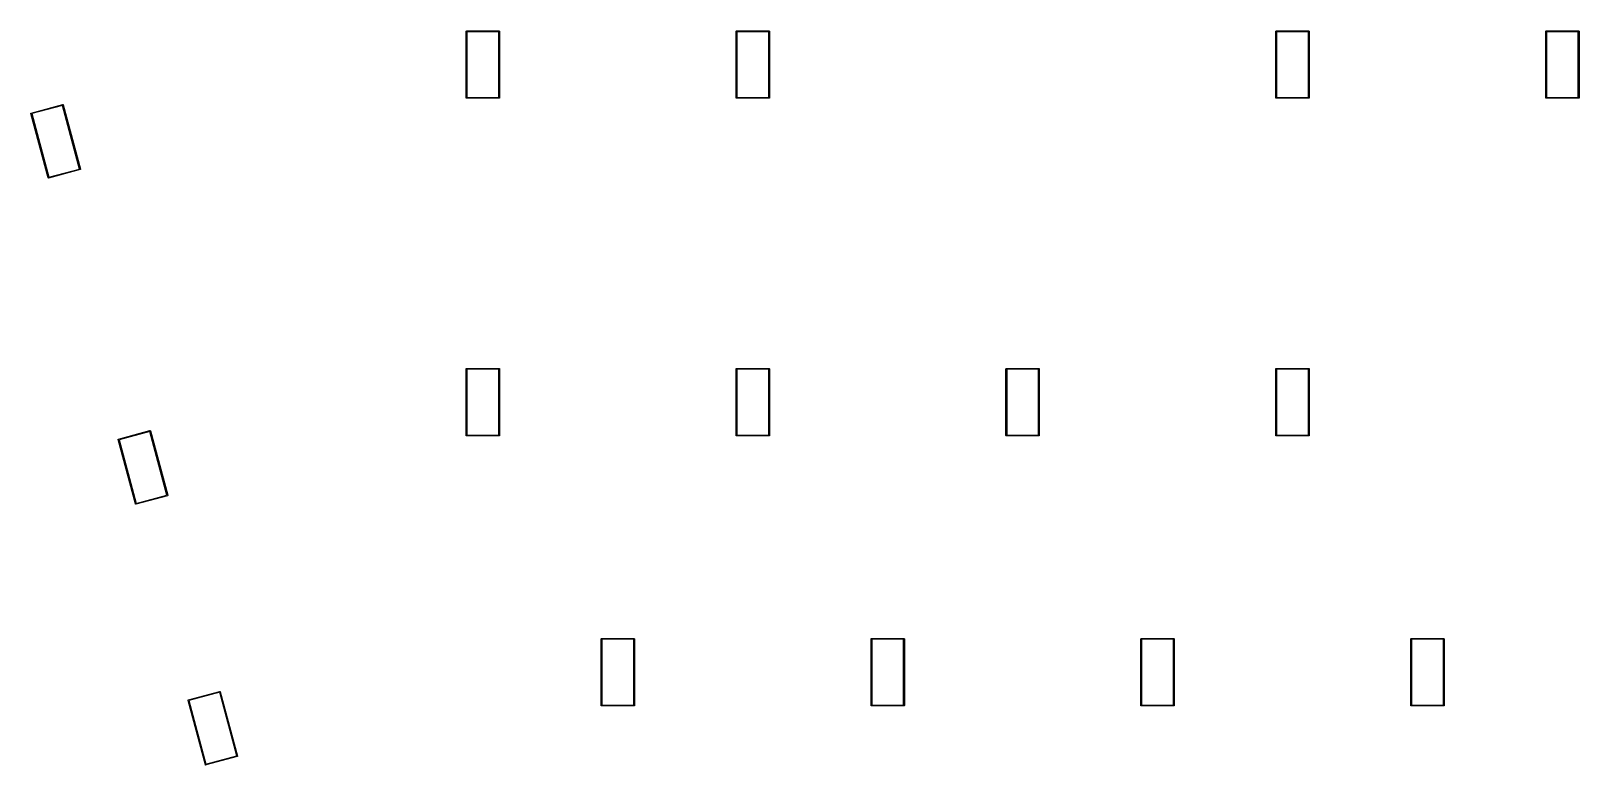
# Model space of a CAD drawing. Extents: x -649 to -219, y -193 to -62.
# Drawn here: x -328.5 to -219.3, y -113.7 to -62 of the extents above; entities that cross this region are included whole.
import ezdxf

# ---------------------------------------------------------------- set-up
doc = ezdxf.new("R2010")
doc.units = 0
doc.layers.add('BLACK', color=7, linetype='CONTINUOUS')

msp = doc.modelspace()

# ---------------------------------------------------------------- linework, layer by layer
at = {"layer": 'BLACK', "linetype": 'CONTINUOUS'}
for p, q in [((-297.815, -61.9833), (-297.813, -61.9786)), ((-297.815, -61.9882), (-297.815, -61.9833)), ((-297.815, -61.9894), (-297.815, -61.9882)), ((-297.815, -66.687), (-297.815, -61.9894)), ((-297.813, -61.9786), (-297.811, -61.9742)), ((-297.811, -61.9742), (-297.808, -61.9704)), ((-297.808, -61.9704), (-297.804, -61.9673)), ((-297.804, -61.9673), (-297.8, -61.965)), ((-297.8, -61.965), (-297.795, -61.9636)), ((-297.795, -61.9636), (-297.791, -61.9632)), ((-297.791, -61.9632), (-297.79, -61.9631)), ((-297.79, -61.9631), (-297.789, -61.9632)), ((-297.789, -61.9632), (-295.491, -61.9632)), ((-297.765, -62.0132), (-297.765, -66.6632)), ((-295.515, -62.0132), (-297.765, -62.0132)), ((-295.515, -66.6632), (-295.515, -62.0132)), ((-295.491, -61.9632), (-295.49, -61.9631)), ((-295.49, -61.9631), (-295.489, -61.9632)), ((-295.489, -61.9632), (-295.485, -61.9636)), ((-295.485, -61.9636), (-295.481, -61.965)), ((-295.481, -61.965), (-295.476, -61.9673)), ((-295.476, -61.9673), (-295.472, -61.9704)), ((-295.472, -61.9704), (-295.469, -61.9742)), ((-295.469, -61.9742), (-295.467, -61.9786)), ((-295.467, -61.9786), (-295.466, -61.9833)), ((-295.466, -61.9833), (-295.465, -61.9882)), ((-295.465, -61.9882), (-295.465, -61.9894)), ((-295.465, -61.9894), (-295.465, -66.687)), ((-278.765, -61.9833), (-278.763, -61.9786)), ((-278.765, -61.9882), (-278.765, -61.9833)), ((-278.765, -61.9894), (-278.765, -61.9882)), ((-278.765, -66.687), (-278.765, -61.9894)), ((-278.763, -61.9786), (-278.761, -61.9742)), ((-278.761, -61.9742), (-278.758, -61.9704)), ((-278.758, -61.9704), (-278.754, -61.9673)), ((-278.754, -61.9673), (-278.75, -61.965)), ((-278.75, -61.965), (-278.745, -61.9636)), ((-278.745, -61.9636), (-278.741, -61.9632)), ((-278.741, -61.9632), (-278.74, -61.9631)), ((-278.74, -61.9631), (-278.739, -61.9632)), ((-278.739, -61.9632), (-276.441, -61.9632)), ((-278.715, -62.0132), (-278.715, -66.6632)), ((-276.465, -62.0132), (-278.715, -62.0132)), ((-276.465, -66.6632), (-276.465, -62.0132)), ((-276.441, -61.9632), (-276.44, -61.9631)), ((-276.44, -61.9631), (-276.439, -61.9632)), ((-276.439, -61.9632), (-276.435, -61.9636)), ((-276.435, -61.9636), (-276.431, -61.965)), ((-276.431, -61.965), (-276.426, -61.9673)), ((-276.426, -61.9673), (-276.422, -61.9704)), ((-276.422, -61.9704), (-276.419, -61.9742)), ((-276.419, -61.9742), (-276.417, -61.9786)), ((-276.417, -61.9786), (-276.416, -61.9833)), ((-276.416, -61.9833), (-276.415, -61.9882)), ((-276.415, -61.9882), (-276.415, -61.9894)), ((-276.415, -61.9894), (-276.415, -66.687)), ((-240.665, -61.9833), (-240.663, -61.9786)), ((-240.665, -61.9882), (-240.665, -61.9833)), ((-240.665, -61.9894), (-240.665, -61.9882)), ((-240.665, -66.687), (-240.665, -61.9894)), ((-240.663, -61.9786), (-240.661, -61.9742)), ((-240.661, -61.9742), (-240.658, -61.9704)), ((-240.658, -61.9704), (-240.654, -61.9673)), ((-240.654, -61.9673), (-240.65, -61.965)), ((-240.65, -61.965), (-240.645, -61.9636)), ((-240.645, -61.9636), (-240.641, -61.9632)), ((-240.641, -61.9632), (-240.64, -61.9631)), ((-240.64, -61.9631), (-240.639, -61.9632)), ((-240.639, -61.9632), (-238.341, -61.9632)), ((-240.615, -62.0132), (-240.615, -66.6632)), ((-238.365, -62.0132), (-240.615, -62.0132)), ((-238.365, -66.6632), (-238.365, -62.0132)), ((-238.341, -61.9632), (-238.34, -61.9631)), ((-238.34, -61.9631), (-238.339, -61.9632)), ((-238.339, -61.9632), (-238.335, -61.9636)), ((-238.335, -61.9636), (-238.331, -61.965)), ((-238.331, -61.965), (-238.326, -61.9673)), ((-238.326, -61.9673), (-238.322, -61.9704)), ((-238.322, -61.9704), (-238.319, -61.9742)), ((-238.319, -61.9742), (-238.317, -61.9786)), ((-238.317, -61.9786), (-238.316, -61.9833)), ((-238.316, -61.9833), (-238.315, -61.9882)), ((-238.315, -61.9882), (-238.315, -61.9894)), ((-238.315, -61.9894), (-238.315, -66.687)), ((-221.615, -61.9833), (-221.613, -61.9786)), ((-221.615, -61.9882), (-221.615, -61.9833)), ((-221.615, -61.9894), (-221.615, -61.9882)), ((-221.615, -66.687), (-221.615, -61.9894)), ((-221.613, -61.9786), (-221.611, -61.9742)), ((-221.611, -61.9742), (-221.608, -61.9704)), ((-221.608, -61.9704), (-221.604, -61.9673)), ((-221.604, -61.9673), (-221.6, -61.965)), ((-221.6, -61.965), (-221.595, -61.9636)), ((-221.595, -61.9636), (-221.591, -61.9632)), ((-221.591, -61.9632), (-221.59, -61.9631)), ((-221.59, -61.9631), (-221.589, -61.9632)), ((-221.589, -61.9632), (-219.291, -61.9632)), ((-221.565, -62.0132), (-221.565, -66.6632)), ((-219.315, -62.0132), (-221.565, -62.0132)), ((-219.315, -66.6632), (-219.315, -62.0132)), ((-219.291, -61.9632), (-219.29, -61.9631)), ((-219.29, -61.9631), (-219.289, -61.9632)), ((-219.289, -61.9632), (-219.285, -61.9636)), ((-219.285, -61.9636), (-219.281, -61.965)), ((-219.281, -61.965), (-219.276, -61.9673)), ((-219.276, -61.9673), (-219.272, -61.9704)), ((-219.272, -61.9704), (-219.269, -61.9742)), ((-219.269, -61.9742), (-219.267, -61.9786)), ((-219.267, -61.9786), (-219.266, -61.9833)), ((-219.266, -61.9833), (-219.265, -61.9882)), ((-219.265, -61.9882), (-219.265, -61.9894)), ((-219.265, -61.9894), (-219.265, -66.687)), ((-328.52, -67.7503), (-326.3, -67.1557)), ((-326.31, -67.2101), (-328.484, -67.7925)), ((-325.107, -71.7017), (-326.31, -67.2101)), ((-326.3, -67.1557), (-326.299, -67.1552)), ((-326.299, -67.1552), (-326.298, -67.155)), ((-326.298, -67.155), (-326.294, -67.1544)), ((-326.294, -67.1544), (-326.289, -67.1546)), ((-326.289, -67.1546), (-326.285, -67.1557)), ((-326.285, -67.1557), (-326.28, -67.1577)), ((-326.28, -67.1577), (-326.276, -67.1606)), ((-326.276, -67.1606), (-326.273, -67.1642)), ((-326.273, -67.1642), (-326.27, -67.1684)), ((-326.27, -67.1684), (-326.268, -67.173)), ((-326.268, -67.173), (-326.268, -67.1742)), ((-326.268, -67.1742), (-325.052, -71.7117)), ((-297.815, -66.6882), (-297.815, -66.687)), ((-297.815, -66.6931), (-297.815, -66.6882)), ((-297.813, -66.6978), (-297.815, -66.6931)), ((-297.811, -66.7022), (-297.813, -66.6978)), ((-297.808, -66.706), (-297.811, -66.7022)), ((-297.804, -66.7091), (-297.808, -66.706)), ((-297.8, -66.7114), (-297.804, -66.7091)), ((-297.795, -66.7128), (-297.8, -66.7114)), ((-297.791, -66.7132), (-297.795, -66.7128)), ((-297.79, -66.7133), (-297.791, -66.7132)), ((-297.791, -66.7132), (-297.791, -66.7132)), ((-297.789, -66.7132), (-297.79, -66.7133)), ((-295.491, -66.7132), (-297.789, -66.7132)), ((-297.765, -66.6632), (-295.515, -66.6632)), ((-295.49, -66.7133), (-295.491, -66.7132)), ((-295.489, -66.7132), (-295.49, -66.7133)), ((-295.485, -66.7128), (-295.489, -66.7132)), ((-295.489, -66.7132), (-295.489, -66.7132)), ((-295.481, -66.7114), (-295.485, -66.7128)), ((-295.476, -66.7091), (-295.481, -66.7114)), ((-295.472, -66.706), (-295.476, -66.7091)), ((-295.469, -66.7022), (-295.472, -66.706)), ((-295.467, -66.6978), (-295.469, -66.7022)), ((-295.466, -66.6931), (-295.467, -66.6978)), ((-295.465, -66.6882), (-295.466, -66.6931)), ((-295.465, -66.687), (-295.465, -66.6882)), ((-278.765, -66.6882), (-278.765, -66.687)), ((-278.765, -66.6931), (-278.765, -66.6882)), ((-278.763, -66.6978), (-278.765, -66.6931)), ((-278.761, -66.7022), (-278.763, -66.6978)), ((-278.758, -66.706), (-278.761, -66.7022)), ((-278.754, -66.7091), (-278.758, -66.706)), ((-278.75, -66.7114), (-278.754, -66.7091)), ((-278.745, -66.7128), (-278.75, -66.7114)), ((-278.741, -66.7132), (-278.745, -66.7128)), ((-278.74, -66.7133), (-278.741, -66.7132)), ((-278.741, -66.7132), (-278.741, -66.7132)), ((-278.739, -66.7132), (-278.74, -66.7133)), ((-276.441, -66.7132), (-278.739, -66.7132)), ((-278.715, -66.6632), (-276.465, -66.6632)), ((-276.44, -66.7133), (-276.441, -66.7132)), ((-276.439, -66.7132), (-276.44, -66.7133)), ((-276.435, -66.7128), (-276.439, -66.7132)), ((-276.439, -66.7132), (-276.439, -66.7132)), ((-276.431, -66.7114), (-276.435, -66.7128)), ((-276.426, -66.7091), (-276.431, -66.7114)), ((-276.422, -66.706), (-276.426, -66.7091)), ((-276.419, -66.7022), (-276.422, -66.706)), ((-276.417, -66.6978), (-276.419, -66.7022)), ((-276.416, -66.6931), (-276.417, -66.6978)), ((-276.415, -66.6882), (-276.416, -66.6931)), ((-276.415, -66.687), (-276.415, -66.6882)), ((-240.665, -66.6882), (-240.665, -66.687)), ((-240.665, -66.6931), (-240.665, -66.6882)), ((-240.663, -66.6978), (-240.665, -66.6931)), ((-240.661, -66.7022), (-240.663, -66.6978)), ((-240.658, -66.706), (-240.661, -66.7022)), ((-240.654, -66.7091), (-240.658, -66.706)), ((-240.65, -66.7114), (-240.654, -66.7091)), ((-240.645, -66.7128), (-240.65, -66.7114)), ((-240.641, -66.7132), (-240.645, -66.7128)), ((-240.64, -66.7133), (-240.641, -66.7132)), ((-240.641, -66.7132), (-240.641, -66.7132)), ((-240.639, -66.7132), (-240.64, -66.7133)), ((-238.341, -66.7132), (-240.639, -66.7132)), ((-240.615, -66.6632), (-238.365, -66.6632)), ((-238.34, -66.7133), (-238.341, -66.7132)), ((-238.339, -66.7132), (-238.34, -66.7133)), ((-238.335, -66.7128), (-238.339, -66.7132)), ((-238.339, -66.7132), (-238.339, -66.7132)), ((-238.331, -66.7114), (-238.335, -66.7128)), ((-238.326, -66.7091), (-238.331, -66.7114)), ((-238.322, -66.706), (-238.326, -66.7091)), ((-238.319, -66.7022), (-238.322, -66.706)), ((-238.317, -66.6978), (-238.319, -66.7022)), ((-238.316, -66.6931), (-238.317, -66.6978)), ((-238.315, -66.6882), (-238.316, -66.6931)), ((-238.315, -66.687), (-238.315, -66.6882)), ((-221.615, -66.6882), (-221.615, -66.687)), ((-221.615, -66.6931), (-221.615, -66.6882)), ((-221.613, -66.6978), (-221.615, -66.6931)), ((-221.611, -66.7022), (-221.613, -66.6978)), ((-221.608, -66.706), (-221.611, -66.7022)), ((-221.604, -66.7091), (-221.608, -66.706)), ((-221.6, -66.7114), (-221.604, -66.7091)), ((-221.595, -66.7128), (-221.6, -66.7114)), ((-221.591, -66.7132), (-221.595, -66.7128)), ((-221.59, -66.7133), (-221.591, -66.7132)), ((-221.591, -66.7132), (-221.591, -66.7132)), ((-221.589, -66.7132), (-221.59, -66.7133)), ((-219.291, -66.7132), (-221.589, -66.7132)), ((-221.565, -66.6632), (-219.315, -66.6632)), ((-219.29, -66.7133), (-219.291, -66.7132)), ((-219.289, -66.7132), (-219.29, -66.7133)), ((-219.285, -66.7128), (-219.289, -66.7132)), ((-219.289, -66.7132), (-219.289, -66.7132)), ((-219.281, -66.7114), (-219.285, -66.7128)), ((-219.276, -66.7091), (-219.281, -66.7114)), ((-219.272, -66.706), (-219.276, -66.7091)), ((-219.269, -66.7022), (-219.272, -66.706)), ((-219.267, -66.6978), (-219.269, -66.7022)), ((-219.266, -66.6931), (-219.267, -66.6978)), ((-219.265, -66.6882), (-219.266, -66.6931)), ((-219.265, -66.687), (-219.265, -66.6882)), ((-328.539, -67.7715), (-328.538, -67.7667)), ((-328.539, -67.7764), (-328.539, -67.7715)), ((-328.539, -67.7813), (-328.539, -67.7764)), ((-328.538, -67.7824), (-328.539, -67.7813)), ((-328.538, -67.7667), (-328.536, -67.7622)), ((-327.322, -72.3199), (-328.538, -67.7824)), ((-328.536, -67.7622), (-328.533, -67.7582)), ((-328.533, -67.7582), (-328.53, -67.7549)), ((-328.53, -67.7549), (-328.525, -67.7523)), ((-328.525, -67.7523), (-328.521, -67.7505)), ((-328.521, -67.7505), (-328.52, -67.7503)), ((-328.484, -67.7925), (-327.28, -72.284)), ((-325.071, -71.7438), (-327.29, -72.3385)), ((-327.28, -72.284), (-325.107, -71.7017)), ((-325.07, -71.7436), (-325.071, -71.7438)), ((-325.069, -71.7432), (-325.07, -71.7436)), ((-325.065, -71.7419), (-325.069, -71.7432)), ((-325.069, -71.7432), (-325.069, -71.7432)), ((-325.061, -71.7393), (-325.065, -71.7419)), ((-325.057, -71.7359), (-325.061, -71.7393)), ((-325.055, -71.7319), (-325.057, -71.7359)), ((-325.053, -71.7274), (-325.055, -71.7319)), ((-325.051, -71.7226), (-325.053, -71.7274)), ((-325.052, -71.7117), (-325.052, -71.7129)), ((-325.052, -71.7129), (-325.051, -71.7177)), ((-325.051, -71.7177), (-325.051, -71.7226)), ((-327.322, -72.3211), (-327.322, -72.3199)), ((-327.322, -72.3223), (-327.322, -72.3211)), ((-327.32, -72.3257), (-327.322, -72.3223)), ((-327.322, -72.3223), (-327.322, -72.3223)), ((-327.318, -72.3299), (-327.32, -72.3257)), ((-327.314, -72.3335), (-327.318, -72.3299)), ((-327.318, -72.3299), (-327.318, -72.3299)), ((-327.31, -72.3364), (-327.314, -72.3335)), ((-327.306, -72.3384), (-327.31, -72.3364)), ((-327.301, -72.3395), (-327.306, -72.3384)), ((-327.296, -72.3397), (-327.301, -72.3395)), ((-327.293, -72.3391), (-327.296, -72.3397)), ((-327.291, -72.3389), (-327.293, -72.3391)), ((-327.293, -72.3391), (-327.293, -72.3391)), ((-327.29, -72.3385), (-327.291, -72.3389)), ((-297.815, -85.7958), (-297.813, -85.7911)), ((-297.815, -85.8007), (-297.815, -85.7958)), ((-297.815, -85.8019), (-297.815, -85.8007)), ((-297.815, -90.4995), (-297.815, -85.8019)), ((-297.813, -85.7911), (-297.811, -85.7867)), ((-297.811, -85.7867), (-297.808, -85.7829)), ((-297.808, -85.7829), (-297.804, -85.7798)), ((-297.804, -85.7798), (-297.8, -85.7775)), ((-297.8, -85.7775), (-297.795, -85.7761)), ((-297.795, -85.7761), (-297.791, -85.7757)), ((-297.791, -85.7757), (-297.79, -85.7756)), ((-297.79, -85.7756), (-297.789, -85.7757)), ((-297.789, -85.7757), (-295.491, -85.7757)), ((-297.765, -85.8257), (-297.765, -90.4757)), ((-295.515, -85.8257), (-297.765, -85.8257)), ((-295.515, -90.4757), (-295.515, -85.8257)), ((-295.491, -85.7757), (-295.49, -85.7756)), ((-295.49, -85.7756), (-295.489, -85.7757)), ((-295.489, -85.7757), (-295.485, -85.7761)), ((-295.485, -85.7761), (-295.481, -85.7775)), ((-295.481, -85.7775), (-295.476, -85.7798)), ((-295.476, -85.7798), (-295.472, -85.7829)), ((-295.472, -85.7829), (-295.469, -85.7867)), ((-295.469, -85.7867), (-295.467, -85.7911)), ((-295.467, -85.7911), (-295.466, -85.7958)), ((-295.466, -85.7958), (-295.465, -85.8007)), ((-295.465, -85.8007), (-295.465, -85.8019)), ((-295.465, -85.8019), (-295.465, -90.4995)), ((-278.765, -85.7958), (-278.763, -85.7911)), ((-278.765, -85.8007), (-278.765, -85.7958)), ((-278.765, -85.8019), (-278.765, -85.8007)), ((-278.765, -90.4995), (-278.765, -85.8019)), ((-278.763, -85.7911), (-278.761, -85.7867)), ((-278.761, -85.7867), (-278.758, -85.7829)), ((-278.758, -85.7829), (-278.754, -85.7798)), ((-278.754, -85.7798), (-278.75, -85.7775)), ((-278.75, -85.7775), (-278.745, -85.7761)), ((-278.745, -85.7761), (-278.741, -85.7757)), ((-278.741, -85.7757), (-278.74, -85.7756)), ((-278.74, -85.7756), (-278.739, -85.7757)), ((-278.739, -85.7757), (-276.441, -85.7757)), ((-278.715, -85.8257), (-278.715, -90.4757)), ((-276.465, -85.8257), (-278.715, -85.8257)), ((-276.465, -90.4757), (-276.465, -85.8257)), ((-276.441, -85.7757), (-276.44, -85.7756)), ((-276.44, -85.7756), (-276.439, -85.7757)), ((-276.439, -85.7757), (-276.435, -85.7761)), ((-276.435, -85.7761), (-276.431, -85.7775)), ((-276.431, -85.7775), (-276.426, -85.7798)), ((-276.426, -85.7798), (-276.422, -85.7829)), ((-276.422, -85.7829), (-276.419, -85.7867)), ((-276.419, -85.7867), (-276.417, -85.7911)), ((-276.417, -85.7911), (-276.416, -85.7958)), ((-276.416, -85.7958), (-276.415, -85.8007)), ((-276.415, -85.8007), (-276.415, -85.8019)), ((-276.415, -85.8019), (-276.415, -90.4995)), ((-259.715, -85.7958), (-259.713, -85.7911)), ((-259.715, -85.8007), (-259.715, -85.7958)), ((-259.715, -85.8019), (-259.715, -85.8007)), ((-259.715, -90.4995), (-259.715, -85.8019)), ((-259.713, -85.7911), (-259.711, -85.7867)), ((-259.711, -85.7867), (-259.708, -85.7829)), ((-259.708, -85.7829), (-259.704, -85.7798)), ((-259.704, -85.7798), (-259.7, -85.7775)), ((-259.7, -85.7775), (-259.695, -85.7761)), ((-259.695, -85.7761), (-259.691, -85.7757)), ((-259.691, -85.7757), (-259.69, -85.7756)), ((-259.69, -85.7756), (-259.689, -85.7757)), ((-259.689, -85.7757), (-257.391, -85.7757)), ((-259.665, -85.8257), (-259.665, -90.4757)), ((-257.415, -85.8257), (-259.665, -85.8257)), ((-257.415, -90.4757), (-257.415, -85.8257)), ((-257.391, -85.7757), (-257.39, -85.7756)), ((-257.39, -85.7756), (-257.389, -85.7757)), ((-257.389, -85.7757), (-257.385, -85.7761)), ((-257.385, -85.7761), (-257.381, -85.7775)), ((-257.381, -85.7775), (-257.376, -85.7798)), ((-257.376, -85.7798), (-257.372, -85.7829)), ((-257.372, -85.7829), (-257.369, -85.7867)), ((-257.369, -85.7867), (-257.367, -85.7911)), ((-257.367, -85.7911), (-257.366, -85.7958)), ((-257.366, -85.7958), (-257.365, -85.8007)), ((-257.365, -85.8007), (-257.365, -85.8019)), ((-257.365, -85.8019), (-257.365, -90.4995)), ((-240.665, -85.7958), (-240.663, -85.7911)), ((-240.665, -85.8007), (-240.665, -85.7958)), ((-240.665, -85.8019), (-240.665, -85.8007)), ((-240.665, -90.4995), (-240.665, -85.8019)), ((-240.663, -85.7911), (-240.661, -85.7867)), ((-240.661, -85.7867), (-240.658, -85.7829)), ((-240.658, -85.7829), (-240.654, -85.7798)), ((-240.654, -85.7798), (-240.65, -85.7775)), ((-240.65, -85.7775), (-240.645, -85.7761)), ((-240.645, -85.7761), (-240.641, -85.7757)), ((-240.641, -85.7757), (-240.64, -85.7756)), ((-240.64, -85.7756), (-240.639, -85.7757)), ((-240.639, -85.7757), (-238.341, -85.7757)), ((-240.615, -85.8257), (-240.615, -90.4757)), ((-238.365, -85.8257), (-240.615, -85.8257)), ((-238.365, -90.4757), (-238.365, -85.8257)), ((-238.341, -85.7757), (-238.34, -85.7756)), ((-238.34, -85.7756), (-238.339, -85.7757)), ((-238.339, -85.7757), (-238.335, -85.7761)), ((-238.335, -85.7761), (-238.331, -85.7775)), ((-238.331, -85.7775), (-238.326, -85.7798)), ((-238.326, -85.7798), (-238.322, -85.7829)), ((-238.322, -85.7829), (-238.319, -85.7867)), ((-238.319, -85.7867), (-238.317, -85.7911)), ((-238.317, -85.7911), (-238.316, -85.7958)), ((-238.316, -85.7958), (-238.315, -85.8007)), ((-238.315, -85.8007), (-238.315, -85.8019)), ((-238.315, -85.8019), (-238.315, -90.4995)), ((-322.357, -90.7514), (-320.137, -90.1568)), ((-320.147, -90.2112), (-322.321, -90.7936)), ((-318.944, -94.7028), (-320.147, -90.2112)), ((-320.137, -90.1568), (-320.136, -90.1563)), ((-320.136, -90.1563), (-320.135, -90.1561)), ((-320.135, -90.1561), (-320.131, -90.1555)), ((-320.131, -90.1555), (-320.126, -90.1557)), ((-320.126, -90.1557), (-320.122, -90.1568)), ((-320.122, -90.1568), (-320.117, -90.1589)), ((-320.117, -90.1589), (-320.113, -90.1617)), ((-320.113, -90.1617), (-320.11, -90.1653)), ((-320.11, -90.1653), (-320.107, -90.1695)), ((-320.107, -90.1695), (-320.105, -90.1741)), ((-320.105, -90.1741), (-320.105, -90.1753)), ((-320.105, -90.1753), (-318.889, -94.7128)), ((-297.815, -90.5007), (-297.815, -90.4995)), ((-297.815, -90.5056), (-297.815, -90.5007)), ((-297.813, -90.5103), (-297.815, -90.5056)), ((-297.811, -90.5147), (-297.813, -90.5103)), ((-297.808, -90.5185), (-297.811, -90.5147)), ((-297.804, -90.5216), (-297.808, -90.5185)), ((-297.8, -90.5239), (-297.804, -90.5216)), ((-297.795, -90.5253), (-297.8, -90.5239)), ((-297.791, -90.5257), (-297.795, -90.5253)), ((-297.79, -90.5258), (-297.791, -90.5257)), ((-297.791, -90.5257), (-297.791, -90.5257)), ((-297.789, -90.5257), (-297.79, -90.5258)), ((-295.491, -90.5257), (-297.789, -90.5257)), ((-297.765, -90.4757), (-295.515, -90.4757)), ((-295.49, -90.5258), (-295.491, -90.5257)), ((-295.489, -90.5257), (-295.49, -90.5258)), ((-295.485, -90.5253), (-295.489, -90.5257)), ((-295.489, -90.5257), (-295.489, -90.5257)), ((-295.481, -90.5239), (-295.485, -90.5253)), ((-295.476, -90.5216), (-295.481, -90.5239)), ((-295.472, -90.5185), (-295.476, -90.5216)), ((-295.469, -90.5147), (-295.472, -90.5185)), ((-295.467, -90.5103), (-295.469, -90.5147)), ((-295.466, -90.5056), (-295.467, -90.5103)), ((-295.465, -90.5007), (-295.466, -90.5056)), ((-295.465, -90.4995), (-295.465, -90.5007)), ((-278.765, -90.5007), (-278.765, -90.4995)), ((-278.765, -90.5056), (-278.765, -90.5007)), ((-278.763, -90.5103), (-278.765, -90.5056)), ((-278.761, -90.5147), (-278.763, -90.5103)), ((-278.758, -90.5185), (-278.761, -90.5147)), ((-278.754, -90.5216), (-278.758, -90.5185)), ((-278.75, -90.5239), (-278.754, -90.5216)), ((-278.745, -90.5253), (-278.75, -90.5239)), ((-278.741, -90.5257), (-278.745, -90.5253)), ((-278.74, -90.5258), (-278.741, -90.5257)), ((-278.741, -90.5257), (-278.741, -90.5257)), ((-278.739, -90.5257), (-278.74, -90.5258)), ((-276.441, -90.5257), (-278.739, -90.5257)), ((-278.715, -90.4757), (-276.465, -90.4757)), ((-276.44, -90.5258), (-276.441, -90.5257)), ((-276.439, -90.5257), (-276.44, -90.5258)), ((-276.435, -90.5253), (-276.439, -90.5257)), ((-276.439, -90.5257), (-276.439, -90.5257)), ((-276.431, -90.5239), (-276.435, -90.5253)), ((-276.426, -90.5216), (-276.431, -90.5239)), ((-276.422, -90.5185), (-276.426, -90.5216)), ((-276.419, -90.5147), (-276.422, -90.5185)), ((-276.417, -90.5103), (-276.419, -90.5147)), ((-276.416, -90.5056), (-276.417, -90.5103)), ((-276.415, -90.5007), (-276.416, -90.5056)), ((-276.415, -90.4995), (-276.415, -90.5007)), ((-259.715, -90.5007), (-259.715, -90.4995)), ((-259.715, -90.5056), (-259.715, -90.5007)), ((-259.713, -90.5103), (-259.715, -90.5056)), ((-259.711, -90.5147), (-259.713, -90.5103)), ((-259.708, -90.5185), (-259.711, -90.5147)), ((-259.704, -90.5216), (-259.708, -90.5185)), ((-259.7, -90.5239), (-259.704, -90.5216)), ((-259.695, -90.5253), (-259.7, -90.5239)), ((-259.691, -90.5257), (-259.695, -90.5253)), ((-259.69, -90.5258), (-259.691, -90.5257)), ((-259.691, -90.5257), (-259.691, -90.5257)), ((-259.689, -90.5257), (-259.69, -90.5258)), ((-257.391, -90.5257), (-259.689, -90.5257)), ((-259.665, -90.4757), (-257.415, -90.4757)), ((-257.39, -90.5258), (-257.391, -90.5257)), ((-257.389, -90.5257), (-257.39, -90.5258)), ((-257.385, -90.5253), (-257.389, -90.5257)), ((-257.389, -90.5257), (-257.389, -90.5257)), ((-257.381, -90.5239), (-257.385, -90.5253)), ((-257.376, -90.5216), (-257.381, -90.5239)), ((-257.372, -90.5185), (-257.376, -90.5216)), ((-257.369, -90.5147), (-257.372, -90.5185)), ((-257.367, -90.5103), (-257.369, -90.5147)), ((-257.366, -90.5056), (-257.367, -90.5103)), ((-257.365, -90.5007), (-257.366, -90.5056)), ((-257.365, -90.4995), (-257.365, -90.5007)), ((-240.665, -90.5007), (-240.665, -90.4995)), ((-240.665, -90.5056), (-240.665, -90.5007)), ((-240.663, -90.5103), (-240.665, -90.5056)), ((-240.661, -90.5147), (-240.663, -90.5103)), ((-240.658, -90.5185), (-240.661, -90.5147)), ((-240.654, -90.5216), (-240.658, -90.5185)), ((-240.65, -90.5239), (-240.654, -90.5216)), ((-240.645, -90.5253), (-240.65, -90.5239)), ((-240.641, -90.5257), (-240.645, -90.5253)), ((-240.64, -90.5258), (-240.641, -90.5257)), ((-240.641, -90.5257), (-240.641, -90.5257)), ((-240.639, -90.5257), (-240.64, -90.5258)), ((-238.341, -90.5257), (-240.639, -90.5257)), ((-240.615, -90.4757), (-238.365, -90.4757)), ((-238.34, -90.5258), (-238.341, -90.5257)), ((-238.339, -90.5257), (-238.34, -90.5258)), ((-238.335, -90.5253), (-238.339, -90.5257)), ((-238.339, -90.5257), (-238.339, -90.5257)), ((-238.331, -90.5239), (-238.335, -90.5253)), ((-238.326, -90.5216), (-238.331, -90.5239)), ((-238.322, -90.5185), (-238.326, -90.5216)), ((-238.319, -90.5147), (-238.322, -90.5185)), ((-238.317, -90.5103), (-238.319, -90.5147)), ((-238.316, -90.5056), (-238.317, -90.5103)), ((-238.315, -90.5007), (-238.316, -90.5056)), ((-238.315, -90.4995), (-238.315, -90.5007)), ((-322.376, -90.7726), (-322.375, -90.7678)), ((-322.376, -90.7775), (-322.376, -90.7726)), ((-322.376, -90.7824), (-322.376, -90.7775)), ((-322.375, -90.7835), (-322.376, -90.7824)), ((-322.375, -90.7678), (-322.373, -90.7633)), ((-321.159, -95.3211), (-322.375, -90.7835)), ((-322.373, -90.7633), (-322.37, -90.7593)), ((-322.37, -90.7593), (-322.367, -90.756)), ((-322.367, -90.756), (-322.362, -90.7534)), ((-322.362, -90.7534), (-322.358, -90.7516)), ((-322.358, -90.7516), (-322.357, -90.7514)), ((-322.321, -90.7936), (-321.117, -95.2851)), ((-318.908, -94.7449), (-321.127, -95.3396)), ((-321.117, -95.2851), (-318.944, -94.7028)), ((-318.907, -94.7447), (-318.908, -94.7449)), ((-318.906, -94.7443), (-318.907, -94.7447)), ((-318.902, -94.743), (-318.906, -94.7443)), ((-318.906, -94.7443), (-318.906, -94.7443)), ((-318.898, -94.7404), (-318.902, -94.743)), ((-318.894, -94.737), (-318.898, -94.7404)), ((-318.891, -94.733), (-318.894, -94.737)), ((-318.889, -94.7285), (-318.891, -94.733)), ((-318.889, -94.7128), (-318.889, -94.714)), ((-318.889, -94.714), (-318.888, -94.7188)), ((-318.888, -94.7237), (-318.889, -94.7285)), ((-318.888, -94.7188), (-318.888, -94.7237)), ((-321.159, -95.3222), (-321.159, -95.3211)), ((-321.159, -95.3234), (-321.159, -95.3222)), ((-321.157, -95.3269), (-321.159, -95.3234)), ((-321.159, -95.3234), (-321.159, -95.3234)), ((-321.155, -95.331), (-321.157, -95.3269)), ((-321.151, -95.3346), (-321.155, -95.331)), ((-321.155, -95.331), (-321.155, -95.331)), ((-321.147, -95.3375), (-321.151, -95.3346)), ((-321.143, -95.3395), (-321.147, -95.3375)), ((-321.138, -95.3407), (-321.143, -95.3395)), ((-321.133, -95.3408), (-321.138, -95.3407)), ((-321.13, -95.3402), (-321.133, -95.3408)), ((-321.129, -95.3402), (-321.13, -95.3402)), ((-321.128, -95.34), (-321.129, -95.3402)), ((-321.127, -95.3396), (-321.128, -95.34)), ((-288.29, -104.846), (-288.288, -104.841)), ((-288.29, -104.851), (-288.29, -104.846)), ((-288.29, -104.852), (-288.29, -104.851)), ((-288.29, -109.549), (-288.29, -104.852)), ((-288.288, -104.841), (-288.286, -104.837)), ((-288.286, -104.837), (-288.283, -104.833)), ((-288.283, -104.833), (-288.279, -104.83)), ((-288.279, -104.83), (-288.275, -104.827)), ((-288.275, -104.827), (-288.27, -104.826)), ((-288.27, -104.826), (-288.266, -104.826)), ((-288.266, -104.826), (-288.265, -104.826)), ((-288.265, -104.826), (-288.264, -104.826)), ((-288.264, -104.826), (-285.966, -104.826)), ((-288.24, -104.876), (-288.24, -109.526)), ((-285.99, -104.876), (-288.24, -104.876)), ((-285.99, -109.526), (-285.99, -104.876)), ((-285.966, -104.826), (-285.965, -104.826)), ((-285.965, -104.826), (-285.964, -104.826)), ((-285.964, -104.826), (-285.96, -104.826)), ((-285.96, -104.826), (-285.956, -104.827)), ((-285.956, -104.827), (-285.951, -104.83)), ((-285.951, -104.83), (-285.947, -104.833)), ((-285.947, -104.833), (-285.944, -104.837)), ((-285.944, -104.837), (-285.942, -104.841)), ((-285.942, -104.841), (-285.941, -104.846)), ((-285.941, -104.846), (-285.94, -104.851)), ((-285.94, -104.851), (-285.94, -104.852)), ((-285.94, -104.852), (-285.94, -109.549)), ((-269.24, -104.846), (-269.238, -104.841)), ((-269.24, -104.851), (-269.24, -104.846)), ((-269.24, -104.852), (-269.24, -104.851)), ((-269.24, -109.549), (-269.24, -104.852)), ((-269.238, -104.841), (-269.236, -104.837)), ((-269.236, -104.837), (-269.233, -104.833)), ((-269.233, -104.833), (-269.229, -104.83)), ((-269.229, -104.83), (-269.225, -104.827)), ((-269.225, -104.827), (-269.22, -104.826)), ((-269.22, -104.826), (-269.216, -104.826)), ((-269.216, -104.826), (-269.215, -104.826)), ((-269.215, -104.826), (-269.214, -104.826)), ((-269.214, -104.826), (-266.916, -104.826)), ((-269.19, -104.876), (-269.19, -109.526)), ((-266.94, -104.876), (-269.19, -104.876)), ((-266.94, -109.526), (-266.94, -104.876)), ((-266.916, -104.826), (-266.915, -104.826)), ((-266.915, -104.826), (-266.914, -104.826)), ((-266.914, -104.826), (-266.91, -104.826)), ((-266.91, -104.826), (-266.906, -104.827)), ((-266.906, -104.827), (-266.901, -104.83)), ((-266.901, -104.83), (-266.897, -104.833)), ((-266.897, -104.833), (-266.894, -104.837)), ((-266.894, -104.837), (-266.892, -104.841)), ((-266.892, -104.841), (-266.891, -104.846)), ((-266.891, -104.846), (-266.89, -104.851)), ((-266.89, -104.851), (-266.89, -104.852)), ((-266.89, -104.852), (-266.89, -109.549)), ((-250.19, -104.846), (-250.188, -104.841)), ((-250.19, -104.851), (-250.19, -104.846)), ((-250.19, -104.852), (-250.19, -104.851)), ((-250.19, -109.549), (-250.19, -104.852)), ((-250.188, -104.841), (-250.186, -104.837)), ((-250.186, -104.837), (-250.183, -104.833)), ((-250.183, -104.833), (-250.179, -104.83)), ((-250.179, -104.83), (-250.175, -104.827)), ((-250.175, -104.827), (-250.17, -104.826)), ((-250.17, -104.826), (-250.166, -104.826)), ((-250.166, -104.826), (-250.165, -104.826)), ((-250.165, -104.826), (-250.164, -104.826)), ((-250.164, -104.826), (-247.866, -104.826)), ((-250.14, -104.876), (-250.14, -109.526)), ((-247.89, -104.876), (-250.14, -104.876)), ((-247.89, -109.526), (-247.89, -104.876)), ((-247.866, -104.826), (-247.865, -104.826)), ((-247.865, -104.826), (-247.864, -104.826)), ((-247.864, -104.826), (-247.86, -104.826)), ((-247.86, -104.826), (-247.856, -104.827)), ((-247.856, -104.827), (-247.851, -104.83)), ((-247.851, -104.83), (-247.847, -104.833)), ((-247.847, -104.833), (-247.844, -104.837)), ((-247.844, -104.837), (-247.842, -104.841)), ((-247.842, -104.841), (-247.841, -104.846)), ((-247.841, -104.846), (-247.84, -104.851)), ((-247.84, -104.851), (-247.84, -104.852)), ((-247.84, -104.852), (-247.84, -109.549)), ((-231.14, -104.846), (-231.138, -104.841)), ((-231.14, -104.851), (-231.14, -104.846)), ((-231.14, -104.852), (-231.14, -104.851)), ((-231.14, -109.549), (-231.14, -104.852)), ((-231.138, -104.841), (-231.136, -104.837)), ((-231.136, -104.837), (-231.133, -104.833)), ((-231.133, -104.833), (-231.129, -104.83)), ((-231.129, -104.83), (-231.125, -104.827)), ((-231.125, -104.827), (-231.12, -104.826)), ((-231.12, -104.826), (-231.116, -104.826)), ((-231.116, -104.826), (-231.115, -104.826)), ((-231.115, -104.826), (-231.114, -104.826)), ((-231.114, -104.826), (-228.816, -104.826)), ((-231.09, -104.876), (-231.09, -109.526)), ((-228.84, -104.876), (-231.09, -104.876)), ((-228.84, -109.526), (-228.84, -104.876)), ((-228.816, -104.826), (-228.815, -104.826)), ((-228.815, -104.826), (-228.814, -104.826)), ((-228.814, -104.826), (-228.81, -104.826)), ((-228.81, -104.826), (-228.806, -104.827)), ((-228.806, -104.827), (-228.801, -104.83)), ((-228.801, -104.83), (-228.797, -104.833)), ((-228.797, -104.833), (-228.794, -104.837)), ((-228.794, -104.837), (-228.792, -104.841)), ((-228.792, -104.841), (-228.791, -104.846)), ((-228.791, -104.846), (-228.79, -104.851)), ((-228.79, -104.851), (-228.79, -104.852)), ((-228.79, -104.852), (-228.79, -109.549)), ((-317.446, -109.174), (-317.445, -109.169)), ((-317.446, -109.178), (-317.446, -109.174)), ((-317.445, -109.183), (-317.446, -109.178)), ((-317.445, -109.169), (-317.442, -109.164)), ((-317.445, -109.184), (-317.445, -109.183)), ((-316.229, -113.722), (-317.445, -109.184)), ((-317.442, -109.164), (-317.44, -109.16)), ((-317.44, -109.16), (-317.436, -109.157)), ((-317.436, -109.157), (-317.432, -109.154)), ((-317.432, -109.154), (-317.427, -109.153)), ((-317.427, -109.153), (-317.426, -109.152)), ((-317.426, -109.152), (-315.207, -108.558)), ((-315.217, -108.612), (-317.39, -109.194)), ((-317.39, -109.194), (-316.187, -113.686)), ((-314.013, -113.104), (-315.217, -108.612)), ((-315.207, -108.558), (-315.206, -108.557)), ((-315.206, -108.557), (-315.204, -108.557)), ((-315.204, -108.557), (-315.201, -108.556)), ((-315.201, -108.556), (-315.196, -108.557)), ((-315.196, -108.557), (-315.191, -108.558)), ((-315.191, -108.558), (-315.187, -108.56)), ((-315.187, -108.56), (-315.183, -108.563)), ((-315.183, -108.563), (-315.179, -108.566)), ((-315.179, -108.566), (-315.177, -108.57)), ((-315.177, -108.57), (-315.175, -108.575)), ((-315.175, -108.575), (-315.175, -108.576)), ((-315.175, -108.576), (-313.959, -113.114)), ((-288.29, -109.551), (-288.29, -109.549)), ((-288.29, -109.556), (-288.29, -109.551)), ((-288.288, -109.56), (-288.29, -109.556)), ((-288.286, -109.565), (-288.288, -109.56)), ((-288.283, -109.568), (-288.286, -109.565)), ((-288.279, -109.572), (-288.283, -109.568)), ((-288.275, -109.574), (-288.279, -109.572)), ((-288.27, -109.575), (-288.275, -109.574)), ((-288.266, -109.576), (-288.27, -109.575)), ((-288.265, -109.576), (-288.266, -109.576)), ((-288.266, -109.576), (-288.266, -109.576)), ((-288.264, -109.576), (-288.265, -109.576)), ((-285.966, -109.576), (-288.264, -109.576)), ((-288.24, -109.526), (-285.99, -109.526)), ((-285.965, -109.576), (-285.966, -109.576)), ((-285.964, -109.576), (-285.965, -109.576)), ((-285.96, -109.575), (-285.964, -109.576)), ((-285.964, -109.576), (-285.964, -109.576)), ((-285.956, -109.574), (-285.96, -109.575)), ((-285.951, -109.572), (-285.956, -109.574)), ((-285.947, -109.568), (-285.951, -109.572)), ((-285.944, -109.565), (-285.947, -109.568)), ((-285.942, -109.56), (-285.944, -109.565)), ((-285.941, -109.556), (-285.942, -109.56)), ((-285.94, -109.553), (-285.941, -109.556)), ((-285.94, -109.549), (-285.94, -109.551)), ((-285.94, -109.551), (-285.94, -109.552)), ((-285.94, -109.552), (-285.94, -109.552)), ((-285.94, -109.552), (-285.94, -109.553)), ((-269.24, -109.551), (-269.24, -109.549)), ((-269.24, -109.556), (-269.24, -109.551)), ((-269.238, -109.56), (-269.24, -109.556)), ((-269.236, -109.565), (-269.238, -109.56)), ((-269.233, -109.568), (-269.236, -109.565)), ((-269.229, -109.572), (-269.233, -109.568)), ((-269.225, -109.574), (-269.229, -109.572)), ((-269.22, -109.575), (-269.225, -109.574)), ((-269.216, -109.576), (-269.22, -109.575)), ((-269.215, -109.576), (-269.216, -109.576)), ((-269.216, -109.576), (-269.216, -109.576)), ((-269.214, -109.576), (-269.215, -109.576)), ((-266.916, -109.576), (-269.214, -109.576)), ((-269.19, -109.526), (-266.94, -109.526)), ((-266.915, -109.576), (-266.916, -109.576)), ((-266.914, -109.576), (-266.915, -109.576)), ((-266.91, -109.575), (-266.914, -109.576)), ((-266.914, -109.576), (-266.914, -109.576)), ((-266.906, -109.574), (-266.91, -109.575)), ((-266.901, -109.572), (-266.906, -109.574)), ((-266.897, -109.568), (-266.901, -109.572)), ((-266.894, -109.565), (-266.897, -109.568)), ((-266.892, -109.56), (-266.894, -109.565)), ((-266.891, -109.556), (-266.892, -109.56)), ((-266.89, -109.553), (-266.891, -109.556)), ((-266.89, -109.549), (-266.89, -109.551)), ((-266.89, -109.551), (-266.89, -109.552)), ((-266.89, -109.552), (-266.89, -109.552)), ((-266.89, -109.552), (-266.89, -109.553)), ((-250.19, -109.551), (-250.19, -109.549)), ((-250.19, -109.556), (-250.19, -109.551)), ((-250.188, -109.56), (-250.19, -109.556)), ((-250.186, -109.565), (-250.188, -109.56)), ((-250.183, -109.568), (-250.186, -109.565)), ((-250.179, -109.572), (-250.183, -109.568)), ((-250.175, -109.574), (-250.179, -109.572)), ((-250.17, -109.575), (-250.175, -109.574)), ((-250.166, -109.576), (-250.17, -109.575)), ((-250.165, -109.576), (-250.166, -109.576)), ((-250.166, -109.576), (-250.166, -109.576)), ((-250.164, -109.576), (-250.165, -109.576)), ((-247.866, -109.576), (-250.164, -109.576)), ((-250.14, -109.526), (-247.89, -109.526)), ((-247.865, -109.576), (-247.866, -109.576)), ((-247.864, -109.576), (-247.865, -109.576)), ((-247.86, -109.575), (-247.864, -109.576)), ((-247.864, -109.576), (-247.864, -109.576)), ((-247.856, -109.574), (-247.86, -109.575)), ((-247.851, -109.572), (-247.856, -109.574)), ((-247.847, -109.568), (-247.851, -109.572)), ((-247.844, -109.565), (-247.847, -109.568)), ((-247.842, -109.56), (-247.844, -109.565)), ((-247.841, -109.556), (-247.842, -109.56)), ((-247.84, -109.553), (-247.841, -109.556)), ((-247.84, -109.549), (-247.84, -109.551)), ((-247.84, -109.551), (-247.84, -109.552)), ((-247.84, -109.552), (-247.84, -109.552)), ((-247.84, -109.552), (-247.84, -109.553)), ((-231.14, -109.551), (-231.14, -109.549)), ((-231.14, -109.556), (-231.14, -109.551)), ((-231.138, -109.56), (-231.14, -109.556)), ((-231.136, -109.565), (-231.138, -109.56)), ((-231.133, -109.568), (-231.136, -109.565)), ((-231.129, -109.572), (-231.133, -109.568)), ((-231.125, -109.574), (-231.129, -109.572)), ((-231.12, -109.575), (-231.125, -109.574)), ((-231.116, -109.576), (-231.12, -109.575)), ((-231.115, -109.576), (-231.116, -109.576)), ((-231.116, -109.576), (-231.116, -109.576)), ((-231.114, -109.576), (-231.115, -109.576)), ((-228.816, -109.576), (-231.114, -109.576)), ((-231.09, -109.526), (-228.84, -109.526)), ((-228.815, -109.576), (-228.816, -109.576)), ((-228.814, -109.576), (-228.815, -109.576)), ((-228.81, -109.575), (-228.814, -109.576)), ((-228.814, -109.576), (-228.814, -109.576)), ((-228.806, -109.574), (-228.81, -109.575)), ((-228.801, -109.572), (-228.806, -109.574)), ((-228.797, -109.568), (-228.801, -109.572)), ((-228.794, -109.565), (-228.797, -109.568)), ((-228.792, -109.56), (-228.794, -109.565)), ((-228.791, -109.556), (-228.792, -109.56)), ((-228.79, -109.553), (-228.791, -109.556)), ((-228.79, -109.549), (-228.79, -109.551)), ((-228.79, -109.551), (-228.79, -109.552)), ((-228.79, -109.552), (-228.79, -109.552)), ((-228.79, -109.552), (-228.79, -109.553)), ((-313.977, -113.146), (-316.197, -113.74)), ((-316.187, -113.686), (-314.013, -113.104)), ((-313.976, -113.146), (-313.977, -113.146)), ((-313.975, -113.145), (-313.976, -113.146)), ((-313.972, -113.144), (-313.975, -113.145)), ((-313.975, -113.145), (-313.975, -113.145)), ((-313.967, -113.141), (-313.972, -113.144)), ((-313.964, -113.138), (-313.967, -113.141)), ((-313.961, -113.134), (-313.964, -113.138)), ((-313.959, -113.129), (-313.961, -113.134)), ((-313.959, -113.114), (-313.958, -113.115)), ((-313.958, -113.125), (-313.959, -113.129)), ((-313.958, -113.115), (-313.958, -113.12)), ((-313.958, -113.12), (-313.958, -113.125)), ((-316.229, -113.723), (-316.229, -113.722)), ((-316.228, -113.724), (-316.229, -113.723)), ((-316.227, -113.728), (-316.228, -113.724)), ((-316.228, -113.724), (-316.228, -113.724)), ((-316.224, -113.732), (-316.227, -113.728)), ((-316.221, -113.736), (-316.224, -113.732)), ((-316.224, -113.732), (-316.224, -113.732)), ((-316.217, -113.738), (-316.221, -113.736)), ((-316.212, -113.74), (-316.217, -113.738)), ((-316.208, -113.742), (-316.212, -113.74)), ((-316.203, -113.742), (-316.208, -113.742)), ((-316.199, -113.741), (-316.203, -113.742)), ((-316.198, -113.741), (-316.199, -113.741)), ((-316.199, -113.741), (-316.199, -113.741)), ((-316.197, -113.74), (-316.198, -113.741))]:
    msp.add_line(p, q, dxfattribs=at)

doc.saveas('drawing.dxf')
